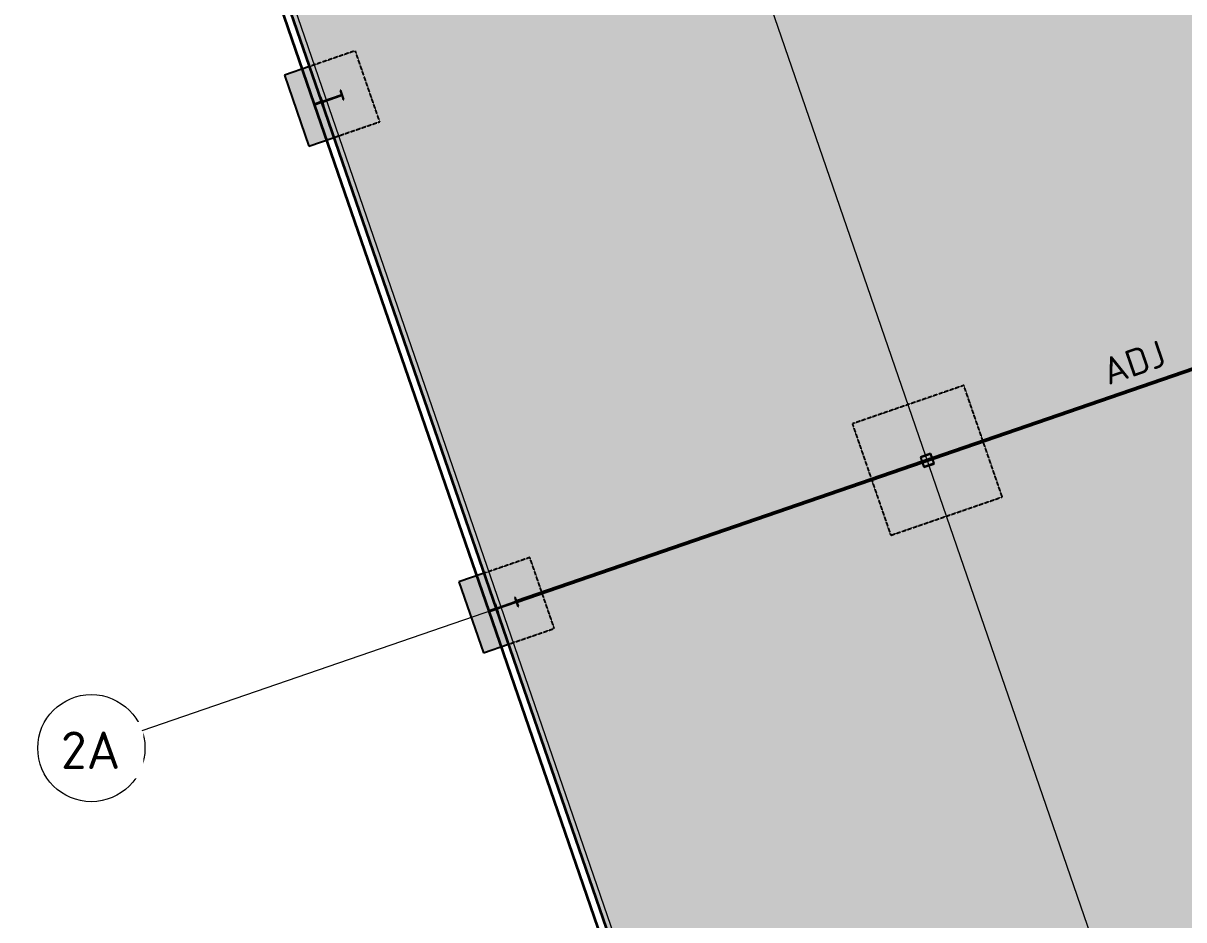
# Model space of a CAD drawing. Header units: millimetres. Extents: x -2467003 to -2325629, y -3762 to 4037916.
# Drawn here: x -2460491 to -2438843, y 3970969 to 3987698 of the extents above; entities that cross this region are included whole.
import ezdxf

# ---------------------------------------------------------------- set-up
doc = ezdxf.new("R2010")
doc.units = ezdxf.units.MM
doc.linetypes.add('Dash', pattern=[7, 5, -2])
doc.linetypes.add('Hidden Half', pattern=[3, 2, -1])
for name, color, linetype, lineweight in [('A-060-M_DETAIL', 3, 'Continuous', 25), ('A-200-M_WALL_EXT', 113, 'Continuous', 13), ('A-230-H-FLOOR', 190, 'Continuous', 13), ('S-160-M_FOUND', 171, 'Continuous', 13), ('S-160-MH_FOUND', 171, 'Hidden Half', 13), ('S-280-M_COLUMN', 52, 'Continuous', 13), ('S-280-MH_COLUMN', 52, 'Hidden Half', 13), ('Z-030-M_GRID', 191, 'Continuous', 13), ('Z-033_T_GRIDREF', 31, 'Continuous', 13), ('Z-060-M_DETAIL', 92, 'Continuous', 25)]:
    doc.layers.add(name, color=color, linetype=linetype, lineweight=lineweight)
doc.styles.add('ISOCPEUR', font='isocpeur.ttf', dxfattribs={"height": 700})
doc.styles.add('ISOCPEUR_2', font='isocpeur.ttf', dxfattribs={"height": 500})

# ---------------------------------------------------------------- blocks, each defined once
blk = doc.blocks.new('NRP_Column-Steel-SHS - SC444 - 200x200x6_0SHS-4110093-S1_001 - INTERNAL SLAB ON GROUND PLAN - PART 1')
at = {"layer": 'S-280-M_COLUMN', "lineweight": 25}
for p, q in [((100, 100), (-100, 100)), ((-100, 100), (-100, -100)), ((-94, -94), (-94, 94)), ((-94, 94), (94, 94)), ((94, 94), (94, -94)), ((100, -100), (100, 100)), ((-100, -100), (100, -100)), ((94, -94), (-94, -94))]:
    blk.add_line(p, q, dxfattribs=at)
blk = doc.blocks.new('NRP_Column-Steel-UB - SC119 - 410UB53_7-3917937-S1_001 - INTERNAL SLAB ON GROUND PLAN - PART 1')
at = {"layer": 'S-280-M_COLUMN', "lineweight": 25}
for p, q in [((89, 402.6), (-89, 402.6)), ((-89, 402.6), (-89, 391.7)), ((-89, 391.7), (-15.2, 391.7)), ((-3.8, 380.3), (-3.8, 22.3)), ((3.8, 22.3), (3.8, 380.3)), ((15.2, 391.7), (89, 391.7)), ((89, 391.7), (89, 402.6)), ((-15.2, 10.9), (-89, 10.9)), ((-89, 10.9), (-89, 0)), ((-89, 0), (89, 0)), ((89, 10.9), (15.2, 10.9)), ((89, 0), (89, 10.9))]:
    blk.add_line(p, q, dxfattribs=at)
for centre, start, end in [((-15.2, 380.3), 0, 90), ((15.2, 380.3), 90, 180), ((-15.2, 22.3), 270, 0), ((15.2, 22.3), 180, 270)]:
    blk.add_arc(centre, 11.4, start, end, dxfattribs=at)
at = {"layer": 'S-280-MH_COLUMN', "lineweight": 25}
for centre, start, end in [((-15.2, 380.3), 0, 90), ((15.2, 380.3), 90, 180), ((-15.2, 22.3), 270, 0), ((15.2, 22.3), 180, 270)]:
    blk.add_arc(centre, 11.4, start, end, dxfattribs=at)
blk = doc.blocks.new('NRP_Column-Steel-UB - SC119 - 410UB53_7-3917927-S1_001 - INTERNAL SLAB ON GROUND PLAN - PART 1')
at = {"layer": 'S-280-M_COLUMN', "lineweight": 25}
for p, q in [((89, 402.6), (-89, 402.6)), ((-89, 402.6), (-89, 391.7)), ((-89, 391.7), (-15.2, 391.7)), ((-3.8, 380.3), (-3.8, 22.3)), ((3.8, 22.3), (3.8, 380.3)), ((15.2, 391.7), (89, 391.7)), ((89, 391.7), (89, 402.6)), ((-15.2, 10.9), (-89, 10.9)), ((-89, 10.9), (-89, 0)), ((-89, 0), (89, 0)), ((89, 10.9), (15.2, 10.9)), ((89, 0), (89, 10.9))]:
    blk.add_line(p, q, dxfattribs=at)
for centre, start, end in [((-15.2, 380.3), 0, 90), ((15.2, 380.3), 90, 180), ((-15.2, 22.3), 270, 0), ((15.2, 22.3), 180, 270)]:
    blk.add_arc(centre, 11.4, start, end, dxfattribs=at)
at = {"layer": 'S-280-MH_COLUMN', "lineweight": 25}
for centre, start, end in [((-15.2, 380.3), 0, 90), ((15.2, 380.3), 90, 180), ((-15.2, 22.3), 270, 0), ((15.2, 22.3), 180, 270)]:
    blk.add_arc(centre, 11.4, start, end, dxfattribs=at)
blk = doc.blocks.new('NRP_Foundation-Pad Footing Fibre _v2_ - PF3 - 2200 x 2200 x 800d-3893009-S1_001 - INTERNAL SLAB ON GROUND PLAN - PART 1')
at = {"layer": 'S-160-MH_FOUND', "color": 9, "linetype": 'Dash', "lineweight": 25}
for p, q in [((1150, 750), (-1050, 750)), ((-1050, 750), (-1050, -1450)), ((1150, -1450), (1150, 750)), ((-1050, -1450), (1150, -1450))]:
    blk.add_line(p, q, dxfattribs=at)
blk = doc.blocks.new('NRP_Foundation-Pad Footing Fibre _v2_ - PF5 -1400 x 1400 x 400d-V19-S1_001 - INTERNAL SLAB ON GROUND PLAN - PART 1')
at = {"layer": 'S-160-M_FOUND', "linetype": 'Dash', "lineweight": 25}
blk.add_hatch(color=10, dxfattribs=at).paths.add_polyline_path([(750, 350), (-650, 350), (-650, -149), (750, -149)])
at = {"layer": 'S-160-M_FOUND', "color": 9, "lineweight": 25}
for p, q in [((750, 350), (-650, 350)), ((-650, 350), (-650, -149)), ((750, -149), (750, 350))]:
    blk.add_line(p, q, dxfattribs=at)
at = {"layer": 'S-160-MH_FOUND', "color": 9, "linetype": 'Dash', "lineweight": 25}
for p, q in [((-650, -149), (-650, -1050)), ((750, -1050), (750, -149)), ((-650, -1050), (750, -1050))]:
    blk.add_line(p, q, dxfattribs=at)
blk = doc.blocks.new('NRP_Joint Location _v2_ - ADJ - ARMOURED DOWEL JOINT-4240283-S1_001 - INTERNAL SLAB ON GROUND PLAN - PART 1')
at = {"layer": 'Z-060-M_DETAIL', "lineweight": 50}
blk.add_line((0, 0), (24647, 0), dxfattribs=at)
blk = doc.blocks.new('Grid - NRP_Grid-Head-320187-S1_001 - INTERNAL SLAB ON GROUND PLAN - PART 1')
at = {"layer": 'Z-033_T_GRIDREF'}
blk.add_circle((0, 0), 5, dxfattribs=at)

msp = doc.modelspace()

# ---------------------------------------------------------------- hatches: boundary and pattern name
at = {"layer": 'A-230-H-FLOOR'}
msp.add_hatch(color=10, dxfattribs=at).paths.add_polyline_path([(-2445202, 3958005), (-2422169, 3965936), (-2422121, 3965794), (-2420356, 3966402), (-2420405, 3966544), (-2406502, 3971331), (-2406453, 3971189), (-2397919, 3974128), (-2396331, 3969518), (-2395949, 3969518), (-2393038, 3970520), (-2393038, 3975808), (-2380625, 3980083), (-2378997, 3975355), (-2337060, 3989796), (-2351010, 4030310), (-2353358, 4029722), (-2353942, 4031417), (-2354991, 4031056), (-2355040, 4031197), (-2356804, 4030590), (-2356756, 4030448), (-2370105, 4025851), (-2370154, 4025993), (-2371918, 4025386), (-2371869, 4025244), (-2411813, 4011490), (-2411862, 4011632), (-2413627, 4011024), (-2413578, 4010882), (-2432891, 4004232), (-2432940, 4004374), (-2434705, 4003766), (-2434656, 4003624), (-2458127, 3995542), (-2446657, 3962231)])

# ---------------------------------------------------------------- linework, layer by layer
at = {"layer": 'A-200-M_WALL_EXT', "lineweight": 35}
for p, q in [((-2458318, 3995635), (-2455062, 3986180)), ((-2454920, 3986229), (-2458176, 3995684)), ((-2455062, 3986180), (-2454920, 3986229)), ((-2454920, 3986229), (-2455062, 3986180)), ((-2455062, 3986180), (-2451806, 3976725)), ((-2451665, 3976774), (-2454920, 3986229)), ((-2451806, 3976725), (-2451665, 3976774)), ((-2451665, 3976774), (-2451806, 3976725)), ((-2449060, 3969210), (-2451665, 3976774)), ((-2451806, 3976725), (-2449202, 3969161))]:
    msp.add_line(p, q, dxfattribs=at)
at = {"layer": 'Z-030-M_GRID'}
msp.add_line((-2434716, 3953659), (-2452338, 4004838), dxfattribs=at)

# ---------------------------------------------------------------- block references
at = {"layer": 'S-160-MH_FOUND', "color": 9, "linetype": 'Dash', "lineweight": 25}
for name, p, rotation in [('NRP_Foundation-Pad Footing Fibre _v2_ - PF5 -1400 x 1400 x 400d-V19-S1_001 - INTERNAL SLAB ON GROUND PLAN - PART 1', (-2455045, 3986133), 109.0004071202102), ('NRP_Foundation-Pad Footing Fibre _v2_ - PF3 - 2200 x 2200 x 800d-3893009-S1_001 - INTERNAL SLAB ON GROUND PLAN - PART 1', (-2443942, 3979380), 109.0004071202151), ('NRP_Foundation-Pad Footing Fibre _v2_ - PF5 -1400 x 1400 x 400d-V19-S1_001 - INTERNAL SLAB ON GROUND PLAN - PART 1', (-2451789, 3976678), 109.0004071202152)]:
    msp.add_blockref(name, p, dxfattribs=dict(at, rotation=rotation))
at = {"layer": 'S-280-M_COLUMN', "lineweight": 25, "rotation": 19.00040712021459}
msp.add_blockref('NRP_Column-Steel-SHS - SC444 - 200x200x6_0SHS-4110093-S1_001 - INTERNAL SLAB ON GROUND PLAN - PART 1', (-2443628, 3979541), dxfattribs=at)
at = {"layer": 'S-280-MH_COLUMN', "lineweight": 25, "rotation": 289.0004071202295}
for name, p in [('NRP_Column-Steel-UB - SC119 - 410UB53_7-3917927-S1_001 - INTERNAL SLAB ON GROUND PLAN - PART 1', (-2454920, 3986229)), ('NRP_Column-Steel-UB - SC119 - 410UB53_7-3917937-S1_001 - INTERNAL SLAB ON GROUND PLAN - PART 1', (-2451665, 3976774))]:
    msp.add_blockref(name, p, dxfattribs=at)
at = {"layer": 'Z-033_T_GRIDREF', "xscale": 199.9999999999998, "yscale": 199.9999999999998, "zscale": 199.9999999999998, "rotation": 289.0004071202154}
msp.add_blockref('Grid - NRP_Grid-Head-320187-S1_001 - INTERNAL SLAB ON GROUND PLAN - PART 1', (-2459220, 3974172), dxfattribs=at)
at = {"layer": 'Z-060-M_DETAIL', "lineweight": 50, "rotation": 19.00040712021594}
msp.add_blockref('NRP_Joint Location _v2_ - ADJ - ARMOURED DOWEL JOINT-4240283-S1_001 - INTERNAL SLAB ON GROUND PLAN - PART 1', (-2451283, 3976905), dxfattribs=at)

# ---------------------------------------------------------------- texts
at = {"layer": 'A-060-M_DETAIL', "lineweight": 13, "insert": (-2440417, 3981411), "char_height": 500, "width": 1394.94, "attachment_point": 1, "rotation": 19.0004, "style": 'ISOCPEUR_2'}
msp.add_mtext('ADJ', dxfattribs=at)

# ---------------------------------------------------------------- next in the draw order: texts
at = {"layer": 'Z-033_T_GRIDREF', "insert": (-2459787, 3974483), "char_height": 700, "width": 1362.87, "attachment_point": 1, "style": 'ISOCPEUR', "bg_fill": 3, "box_fill_scale": 1.25, "bg_fill_color": 256, "bg_fill_true_color": 13158600, "bg_fill_transparency": 0}
msp.add_mtext('2A', dxfattribs=at)

# ---------------------------------------------------------------- next in the draw order: linework, layer by layer
at = {"layer": 'Z-030-M_GRID'}
for p, q in [((-2458275, 3974498), (-2347563, 4012620)), ((-2442662, 3950923), (-2460285, 4002102))]:
    msp.add_line(p, q, dxfattribs=at)

doc.saveas('drawing.dxf')
